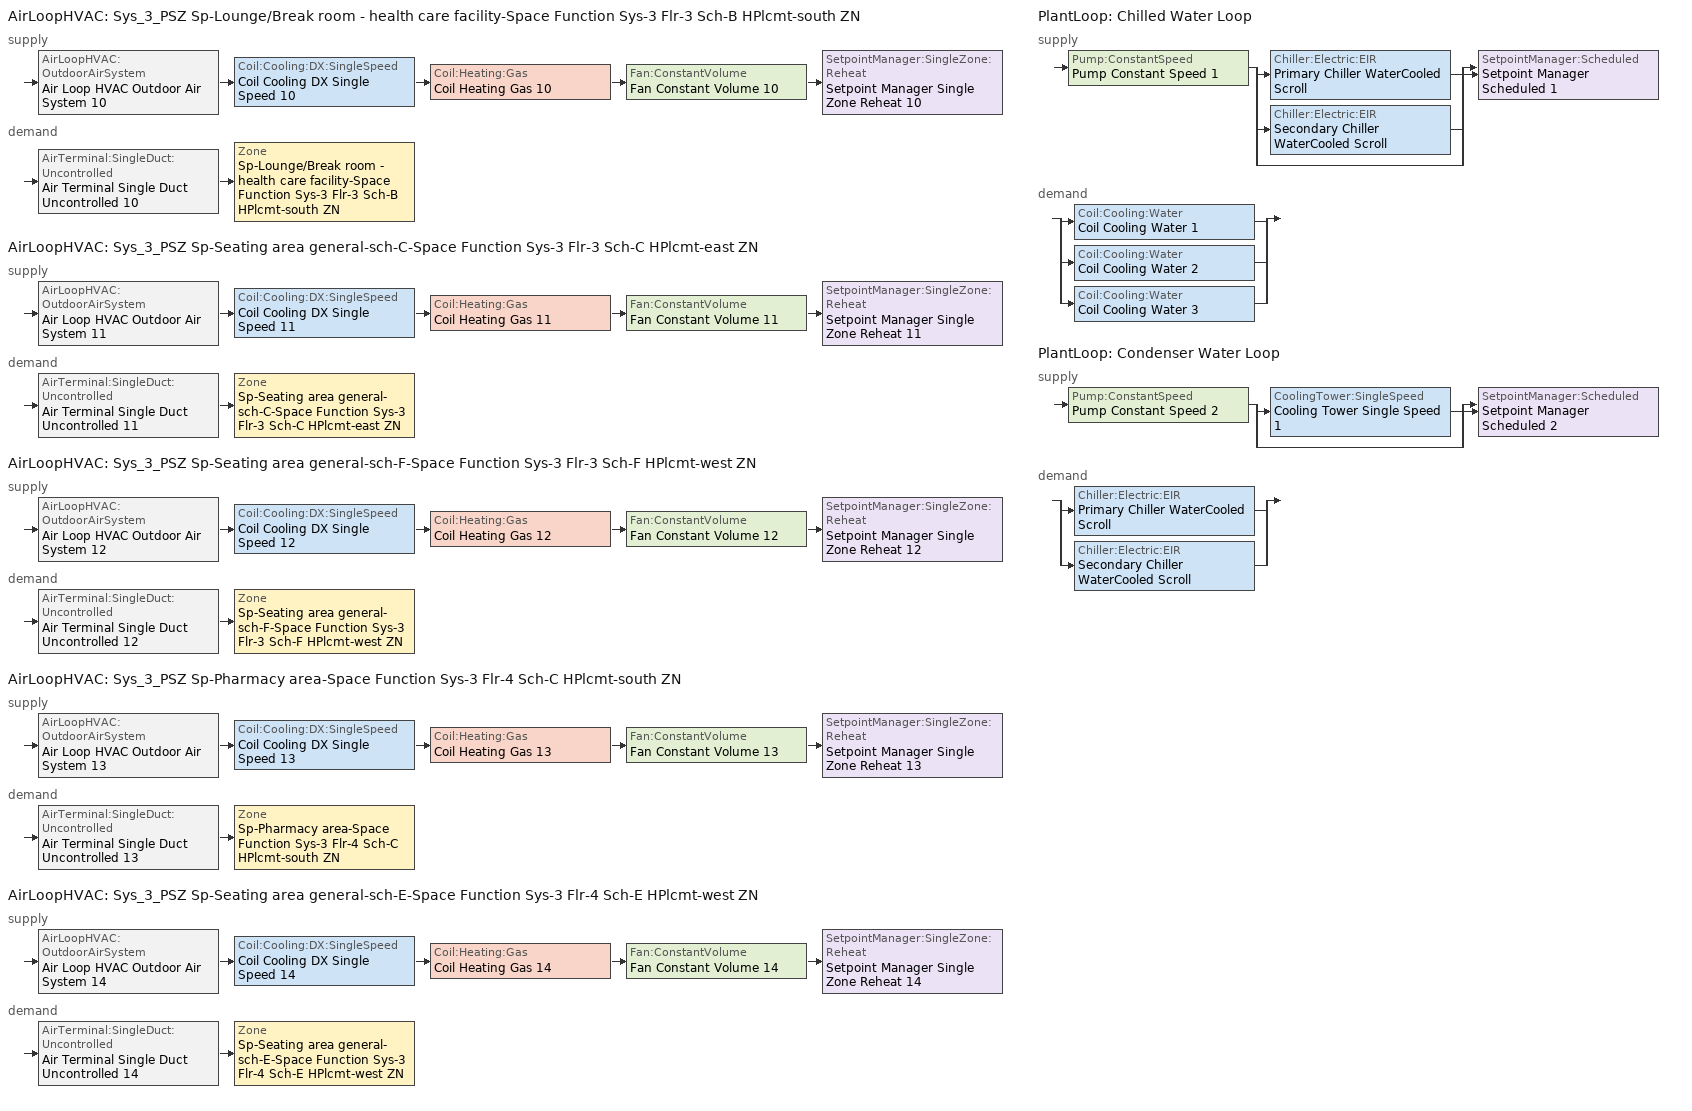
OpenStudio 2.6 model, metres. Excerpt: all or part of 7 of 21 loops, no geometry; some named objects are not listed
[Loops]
AirLoopHVAC 'Sys_3_PSZ Sp-Lounge/Break room - health care facility-Space Function Sys-3 Flr-3 Sch-B HPlcmt-south ZN'
 supply: AirLoopHVAC:OutdoorAirSystem 'Air Loop HVAC Outdoor Air System 10' > Coil:Cooling:DX:SingleSpeed 'Coil Cooling DX Single Speed 10' > Coil:Heating:Gas 'Coil Heating Gas 10' > Fan:ConstantVolume 'Fan Constant Volume 10' > SetpointManager:SingleZone:Reheat 'Setpoint Manager Single Zone Reheat 10'
 demand: AirTerminal:SingleDuct:Uncontrolled 'Air Terminal Single Duct Uncontrolled 10' > Zone 'Sp-Lounge/Break room - health care facility-Space Function Sys-3 Flr-3 Sch-B HPlcmt-south ZN'
AirLoopHVAC 'Sys_3_PSZ Sp-Seating area general-sch-C-Space Function Sys-3 Flr-3 Sch-C HPlcmt-east ZN'
 supply: AirLoopHVAC:OutdoorAirSystem 'Air Loop HVAC Outdoor Air System 11' > Coil:Cooling:DX:SingleSpeed 'Coil Cooling DX Single Speed 11' > Coil:Heating:Gas 'Coil Heating Gas 11' > Fan:ConstantVolume 'Fan Constant Volume 11' > SetpointManager:SingleZone:Reheat 'Setpoint Manager Single Zone Reheat 11'
 demand: AirTerminal:SingleDuct:Uncontrolled 'Air Terminal Single Duct Uncontrolled 11' > Zone 'Sp-Seating area general-sch-C-Space Function Sys-3 Flr-3 Sch-C HPlcmt-east ZN'
AirLoopHVAC 'Sys_3_PSZ Sp-Seating area general-sch-F-Space Function Sys-3 Flr-3 Sch-F HPlcmt-west ZN'
 supply: AirLoopHVAC:OutdoorAirSystem 'Air Loop HVAC Outdoor Air System 12' > Coil:Cooling:DX:SingleSpeed 'Coil Cooling DX Single Speed 12' > Coil:Heating:Gas 'Coil Heating Gas 12' > Fan:ConstantVolume 'Fan Constant Volume 12' > SetpointManager:SingleZone:Reheat 'Setpoint Manager Single Zone Reheat 12'
 demand: AirTerminal:SingleDuct:Uncontrolled 'Air Terminal Single Duct Uncontrolled 12' > Zone 'Sp-Seating area general-sch-F-Space Function Sys-3 Flr-3 Sch-F HPlcmt-west ZN'
AirLoopHVAC 'Sys_3_PSZ Sp-Pharmacy area-Space Function Sys-3 Flr-4 Sch-C HPlcmt-south ZN'
 supply: AirLoopHVAC:OutdoorAirSystem 'Air Loop HVAC Outdoor Air System 13' > Coil:Cooling:DX:SingleSpeed 'Coil Cooling DX Single Speed 13' > Coil:Heating:Gas 'Coil Heating Gas 13' > Fan:ConstantVolume 'Fan Constant Volume 13' > SetpointManager:SingleZone:Reheat 'Setpoint Manager Single Zone Reheat 13'
 demand: AirTerminal:SingleDuct:Uncontrolled 'Air Terminal Single Duct Uncontrolled 13' > Zone 'Sp-Pharmacy area-Space Function Sys-3 Flr-4 Sch-C HPlcmt-south ZN'
AirLoopHVAC 'Sys_3_PSZ Sp-Seating area general-sch-E-Space Function Sys-3 Flr-4 Sch-E HPlcmt-west ZN'
 supply: AirLoopHVAC:OutdoorAirSystem 'Air Loop HVAC Outdoor Air System 14' > Coil:Cooling:DX:SingleSpeed 'Coil Cooling DX Single Speed 14' > Coil:Heating:Gas 'Coil Heating Gas 14' > Fan:ConstantVolume 'Fan Constant Volume 14' > SetpointManager:SingleZone:Reheat 'Setpoint Manager Single Zone Reheat 14'
 demand: AirTerminal:SingleDuct:Uncontrolled 'Air Terminal Single Duct Uncontrolled 14' > Zone 'Sp-Seating area general-sch-E-Space Function Sys-3 Flr-4 Sch-E HPlcmt-west ZN'
PlantLoop 'Chilled Water Loop'
 supply: Pump:ConstantSpeed 'Pump Constant Speed 1' > split
  | Chiller:Electric:EIR 'Primary Chiller WaterCooled Scroll'
  | Chiller:Electric:EIR 'Secondary Chiller WaterCooled Scroll'
  | bypass
  join > SetpointManager:Scheduled 'Setpoint Manager Scheduled 1'
 demand: split
  | Coil:Cooling:Water 'Coil Cooling Water 1'
  | Coil:Cooling:Water 'Coil Cooling Water 2'
  | Coil:Cooling:Water 'Coil Cooling Water 3'
PlantLoop 'Condenser Water Loop'
 supply: Pump:ConstantSpeed 'Pump Constant Speed 2' > split
  | CoolingTower:SingleSpeed 'Cooling Tower Single Speed 1'
  | bypass
  join > SetpointManager:Scheduled 'Setpoint Manager Scheduled 2'
 demand: split
  | Chiller:Electric:EIR 'Primary Chiller WaterCooled Scroll'
  | Chiller:Electric:EIR 'Secondary Chiller WaterCooled Scroll'
[Sizing:Zone] Zone Cooling Design Supply Air Temperature Input Method=SupplyAirTemperature; Zone Cooling Design Supply Air Temperature {C}=13; Zone Cooling Design Supply Air Temperature Difference {deltaC}=11.11; Zone Heating Design Supply Air Temperature Input Method=SupplyAirTemperature; Zone Heating Design Supply Air Temperature {C}=43; Zone Heating Design Supply Air Temperature Difference {deltaC}=11.11; Zone Cooling Design Supply Air Humidity Ratio {kg-H2O/kg-air}=0.0085; Zone Heating Design Supply Air Humidity Ratio {kg-H2O/kg-air}=0.008; Zone Heating Sizing Factor=1.3; Zone Cooling Sizing Factor=1.1; Cooling Design Air Flow Method=DesignDay; Heating Design Air Flow Method=DesignDay; Account for Dedicated Outdoor Air System=No; Dedicated Outdoor Air System Control Strategy=NeutralSupplyAir; Dedicated Outdoor Air Low Setpoint Temperature for Design {C}=autosize; Dedicated Outdoor Air High Setpoint Temperature for Design {C}=autosize
Sp-Lounge/Break room - health care facility-Space Function Sys-3 Flr-3 Sch-B HPlcmt-south ZN; Sp-Seating area general-sch-C-Space Function Sys-3 Flr-3 Sch-C HPlcmt-east ZN; Sp-Seating area general-sch-F-Space Function Sys-3 Flr-3 Sch-F HPlcmt-west ZN; Sp-Pharmacy area-Space Function Sys-3 Flr-4 Sch-C HPlcmt-south ZN; Sp-Seating area general-sch-E-Space Function Sys-3 Flr-4 Sch-E HPlcmt-west ZN
[Zone equipment]
Sp-Lounge/Break room - health care facility-Space Function Sys-3 Flr-3 Sch-B HPlcmt-south ZN: Air Terminal Single Duct Uncontrolled 10, Zone HVAC Baseboard Convective Water 10
Sp-Seating area general-sch-C-Space Function Sys-3 Flr-3 Sch-C HPlcmt-east ZN: Air Terminal Single Duct Uncontrolled 11, Zone HVAC Baseboard Convective Water 11
Sp-Seating area general-sch-F-Space Function Sys-3 Flr-3 Sch-F HPlcmt-west ZN: Air Terminal Single Duct Uncontrolled 12, Zone HVAC Baseboard Convective Water 12
Sp-Pharmacy area-Space Function Sys-3 Flr-4 Sch-C HPlcmt-south ZN: Air Terminal Single Duct Uncontrolled 13, Zone HVAC Baseboard Convective Water 13
Sp-Seating area general-sch-E-Space Function Sys-3 Flr-4 Sch-E HPlcmt-west ZN: Air Terminal Single Duct Uncontrolled 14, Zone HVAC Baseboard Convective Water 14
[PlantLoop] Glycol Concentration=0; Plant Loop Volume {m3}=Autocalculate; Load Distribution Scheme=Optimal
Chilled Water Loop; Condenser Water Loop
[Sizing:Plant] Loop Design Temperature Difference {deltaC}=6; Sizing Option=NonCoincident; Zone Timesteps in Averaging Window=1; Coincident Sizing Factor Mode=None
Name | Loop Type | Design Loop Exit Temperature {C}
Chilled Water Loop | Cooling | 7
Condenser Water Loop | Condenser | 29
[AirLoopHVAC] Availability Schedule=Always On Discrete; Design Supply Air Flow Rate {m3/s}=AutoSize
Sys_3_PSZ Sp-Lounge/Break room - health care facility-Space Function Sys-3 Flr-3 Sch-B HPlcmt-south ZN; Sys_3_PSZ Sp-Seating area general-sch-C-Space Function Sys-3 Flr-3 Sch-C HPlcmt-east ZN; Sys_3_PSZ Sp-Seating area general-sch-F-Space Function Sys-3 Flr-3 Sch-F HPlcmt-west ZN; Sys_3_PSZ Sp-Pharmacy area-Space Function Sys-3 Flr-4 Sch-C HPlcmt-south ZN; Sys_3_PSZ Sp-Seating area general-sch-E-Space Function Sys-3 Flr-4 Sch-E HPlcmt-west ZN
[Sizing:System] Type of Load to Size On=Sensible; Design Outdoor Air Flow Rate {m3/s}=Autosize; Minimum System Air Flow Ratio=1; Preheat Design Temperature {C}=7; Preheat Design Humidity Ratio {kg-H2O/kg-Air}=0.008; Precool Design Temperature {C}=13; Precool Design Humidity Ratio {kg-H2O/kg-Air}=0.008; Central Cooling Design Supply Air Temperature {C}=13; Central Heating Design Supply Air Temperature {C}=43; Sizing Option=NonCoincident; 100% Outdoor Air in Cooling=No; 100% Outdoor Air in Heating=No; Central Cooling Design Supply Air Humidity Ratio {kg-H2O/kg-Air}=0.0085; Central Heating Design Supply Air Humidity Ratio {kg-H2O/kg-Air}=0.008; Cooling Design Air Flow Method=DesignDay; Cooling Design Air Flow Rate {m3/s}=0; Heating Design Air Flow Method=DesignDay; Heating Design Air Flow Rate {m3/s}=0; System Outdoor Air Method=ZoneSum; Zone Maximum Outdoor Air Fraction=1; Cooling Supply Air Flow Rate Per Floor Area {m3/s-m2}=0.00996765; Cooling Fraction of Autosized Cooling Supply Air Flow Rate=1; Cooling Supply Air Flow Rate Per Unit Cooling Capacity {m3/s-W}=3.94755e-05; Heating Supply Air Flow Rate Per Floor Area {m3/s-m2}=0.00996765; Heating Fraction of Autosized Heating Supply Air Flow Rate=1; Heating Fraction of Autosized Cooling Supply Air Flow Rate=1; Heating Supply Air Flow Rate Per Unit Heating Capacity {m3/s-W}=3.15882e-05; Cooling Design Capacity Method=CoolingDesignCapacity; Cooling Design Capacity {W}=autosize; Cooling Design Capacity Per Floor Area {W/m2}=234.7; Fraction of Autosized Cooling Design Capacity=1; Heating Design Capacity Method=HeatingDesignCapacity; Heating Design Capacity {W}=autosize; Heating Design Capacity Per Floor Area {W/m2}=157; Fraction of Autosized Heating Design Capacity=1; Central Cooling Capacity Control Method=OnOff
Sys_3_PSZ Sp-Lounge/Break room - health care facility-Space Function Sys-3 Flr-3 Sch-B HPlcmt-south ZN; Sys_3_PSZ Sp-Seating area general-sch-C-Space Function Sys-3 Flr-3 Sch-C HPlcmt-east ZN; Sys_3_PSZ Sp-Seating area general-sch-F-Space Function Sys-3 Flr-3 Sch-F HPlcmt-west ZN; Sys_3_PSZ Sp-Pharmacy area-Space Function Sys-3 Flr-4 Sch-C HPlcmt-south ZN; Sys_3_PSZ Sp-Seating area general-sch-E-Space Function Sys-3 Flr-4 Sch-E HPlcmt-west ZN
[Fan:ConstantVolume] Availability Schedule=Always On Discrete; Maximum Flow Rate {m3/s}=AutoSize
Fan Constant Volume 10; Fan Constant Volume 11; Fan Constant Volume 12; Fan Constant Volume 13; Fan Constant Volume 14
[Coil:Heating:Gas] Availability Schedule=Always On Discrete; Gas Burner Efficiency=0.8; Nominal Capacity {W}=AutoSize; Parasitic Electric Load {W}=0; Parasitic Gas Load {W}=0
Coil Heating Gas 10; Coil Heating Gas 11; Coil Heating Gas 12; Coil Heating Gas 13; Coil Heating Gas 14
[Coil:Cooling:DX:SingleSpeed] Availability Schedule=Always On Discrete; Rated Total Cooling Capacity {W}=autosize; Rated Sensible Heat Ratio=autosize; Rated COP {W/W}=3; Rated Air Flow Rate {m3/s}=autosize; Rated Evaporator Fan Power Per Volume Flow Rate {W/(m3/s)}=773.3; Condenser Type=AirCooled; Evaporative Condenser Effectiveness=0; Evaporative Condenser Air Flow Rate {m3/s}=Autosize; Evaporative Condenser Pump Rated Power Consumption {W}=Autosize; Crankcase Heater Capacity {W}=0; Maximum Outdoor Dry-Bulb Temperature for Crankcase Heater Operation {C}=0; Basin Heater Capacity {W/K}=0; Basin Heater Setpoint Temperature {C}=10
Name | Total Cooling Capacity Function of Temperature Curve | Total Cooling Capacity Function of Flow Fraction Curve | Energy Input Ratio Function of Temperature Curve | Energy Input Ratio Function of Flow Fraction Curve | Part Load Fraction Correlation Curve
Coil Cooling DX Single Speed 10 | Curve Biquadratic 19 | Curve Quadratic 28 | Curve Biquadratic 20 | Curve Quadratic 29 | Curve Quadratic 30
Coil Cooling DX Single Speed 11 | Curve Biquadratic 21 | Curve Quadratic 31 | Curve Biquadratic 22 | Curve Quadratic 32 | Curve Quadratic 33
Coil Cooling DX Single Speed 12 | Curve Biquadratic 23 | Curve Quadratic 34 | Curve Biquadratic 24 | Curve Quadratic 35 | Curve Quadratic 36
Coil Cooling DX Single Speed 13 | Curve Biquadratic 25 | Curve Quadratic 37 | Curve Biquadratic 26 | Curve Quadratic 38 | Curve Quadratic 39
Coil Cooling DX Single Speed 14 | Curve Biquadratic 27 | Curve Quadratic 40 | Curve Biquadratic 28 | Curve Quadratic 41 | Curve Quadratic 42
[Controller:OutdoorAir] Minimum Outdoor Air Flow Rate {m3/s}=autosize; Maximum Outdoor Air Flow Rate {m3/s}=Autosize; Economizer Control Type=NoEconomizer; Economizer Control Action Type=ModulateFlow; Economizer Maximum Limit Dry-Bulb Temperature {C}=28; Economizer Maximum Limit Enthalpy {J/kg}=64000; Economizer Minimum Limit Dry-Bulb Temperature {C}=-100; Lockout Type=NoLockout; Minimum Limit Type=FixedMinimum; High Humidity Control=No; Heat Recovery Bypass Control Type=BypassWhenWithinEconomizerLimits
Name | Controller Mechanical Ventilation
Controller Outdoor Air 10 | Controller Mechanical Ventilation 10
Controller Outdoor Air 11 | Controller Mechanical Ventilation 11
Controller Outdoor Air 12 | Controller Mechanical Ventilation 12
Controller Outdoor Air 13 | Controller Mechanical Ventilation 13
Controller Outdoor Air 14 | Controller Mechanical Ventilation 14
[Controller:MechanicalVentilation] Availability Schedule=Always On Discrete; System Outdoor Air Method=ZoneSum
Controller Mechanical Ventilation 10; Controller Mechanical Ventilation 11; Controller Mechanical Ventilation 12; Controller Mechanical Ventilation 13; Controller Mechanical Ventilation 14
[AirLoopHVAC:OutdoorAirSystem]
Name | Controller
Air Loop HVAC Outdoor Air System 10 | Controller Outdoor Air 10
Air Loop HVAC Outdoor Air System 11 | Controller Outdoor Air 11
Air Loop HVAC Outdoor Air System 12 | Controller Outdoor Air 12
Air Loop HVAC Outdoor Air System 13 | Controller Outdoor Air 13
Air Loop HVAC Outdoor Air System 14 | Controller Outdoor Air 14
[SetpointManager:SingleZone:Reheat] Minimum Supply Air Temperature {C}=13; Maximum Supply Air Temperature {C}=43
Name | Control Zone
Setpoint Manager Single Zone Reheat 10 | Sp-Lounge/Break room - health care facility-Space Function Sys-3 Flr-3 Sch-B HPlcmt-south ZN
Setpoint Manager Single Zone Reheat 11 | Sp-Seating area general-sch-C-Space Function Sys-3 Flr-3 Sch-C HPlcmt-east ZN
Setpoint Manager Single Zone Reheat 12 | Sp-Seating area general-sch-F-Space Function Sys-3 Flr-3 Sch-F HPlcmt-west ZN
Setpoint Manager Single Zone Reheat 13 | Sp-Pharmacy area-Space Function Sys-3 Flr-4 Sch-C HPlcmt-south ZN
Setpoint Manager Single Zone Reheat 14 | Sp-Seating area general-sch-E-Space Function Sys-3 Flr-4 Sch-E HPlcmt-west ZN
[AirTerminal:SingleDuct:Uncontrolled] Availability Schedule=Always On Discrete; Maximum Air Flow Rate {m3/s}=AutoSize
Air Terminal Single Duct Uncontrolled 10; Air Terminal Single Duct Uncontrolled 11; Air Terminal Single Duct Uncontrolled 12; Air Terminal Single Duct Uncontrolled 13; Air Terminal Single Duct Uncontrolled 14
[Pump:ConstantSpeed] Rated Flow Rate {m3/s}=autosize; Rated Pump Head {Pa}=179352; Rated Power Consumption {W}=autosize; Motor Efficiency=0.9; Fraction of Motor Inefficiencies to Fluid Stream=0; Pump Control Type=Intermittent; Design Power Sizing Method=PowerPerFlowPerPressure; Design Electric Power per Unit Flow Rate {W/(m3/s)}=348701.1; Design Shaft Power per Unit Flow Rate per Unit Head {W-s/m3-Pa}=1.28205
Pump Constant Speed 1; Pump Constant Speed 2
[Chiller:Electric:EIR] Reference Capacity {W}=Autosize; Reference COP {W/W}=5.5; Condenser Type=WaterCooled; Design Heat Recovery Water Flow Rate {m3/s}=0; Sizing Factor=1; Basin Heater Capacity {W/K}=0; Basin Heater Setpoint Temperature {C}=10
Name | Cooling Capacity Function of Temperature Curve | Electric Input to Cooling Output Ratio Function of Temperature Curve | Electric Input to Cooling Output Ratio Function of Part Load Ratio Curve
Primary Chiller WaterCooled Scroll | Curve Biquadratic 29 | Curve Biquadratic 30 | Curve Quadratic 43
Secondary Chiller WaterCooled Scroll | Curve Biquadratic 31 | Curve Biquadratic 32 | Curve Quadratic 44
[SetpointManager:Scheduled] Control Variable=Temperature
Name | Schedule
Setpoint Manager Scheduled 1 | CHW Temp
Setpoint Manager Scheduled 2 | CW Temp
[CoolingTower:SingleSpeed]
Cooling Tower Single Speed 1: Design Water Flow Rate {m3/s}=autosize; Design Air Flow Rate {m3/s}=autosize; Fan Power at Design Air Flow Rate {W}=autosize; U-Factor Times Area Value at Design Air Flow Rate {W/K}=autosize; Air Flow Rate in Free Convection Regime {m3/s}=autosize; U-Factor Times Area Value at Free Convection Air Flow Rate {W/K}=autosize; Performance Input Method=UFactorTimesAreaAndDesignWaterFlowRate; Free Convection Capacity {W}=0; Basin Heater Capacity {W/K}=0; Evaporation Loss Mode=LossFactor; Evaporation Loss Factor {percent/K}=0.2; Drift Loss Percent {percent}=0.008; Blowdown Calculation Mode=ConcentrationRatio; Blowdown Concentration Ratio=3; Capacity Control=FanCycling; Number of Cells=1; Cell Control=MinimalCell; Cell Minimum  Water Flow Rate Fraction=0.33; Cell Maximum Water Flow Rate Fraction=2.5; Sizing Factor=1; Free Convection Air Flow Rate Sizing Factor=0.1; Free Convection U-Factor Times Area Value Sizing Factor=0.1; Heat Rejection Capacity and Nominal Capacity Sizing Ratio=1.25; Free Convection Nominal Capacity Sizing Factor=0.1; Design Inlet Air Dry-Bulb Temperature {C}=35; Design Inlet Air Wet-Bulb Temperature {C}=24; Design Approach Temperature {deltaC}=5; Design Range Temperature {deltaC}=6
[Coil:Cooling:Water] Availability Schedule=Always On Discrete
Coil Cooling Water 1; Coil Cooling Water 2; Coil Cooling Water 3
[Controller:WaterCoil] Action=Reverse; Minimum Actuated Flow {m3/s}=0
Name | Water Coil
Controller Water Coil 2 | Coil Cooling Water 1
Controller Water Coil 6 | Coil Cooling Water 2
Controller Water Coil 9 | Coil Cooling Water 3
[Schedule:Ruleset]
Name | Default Day Schedule
CHW Temp | Schedule Day 3
CW Temp | Schedule Day 4
[Schedule:Day]
Schedule Day 3; wkdCHW Temp 1; satCHW Temp 1; sunCHW Temp 1: 1, 0, 7, 2, 0, 7, 3, 0, 7, 4, 0, 7, 5, 0, 7, 6, 0, 7, 7, 0, 7, 8, 0, 7, 9, 0, 7, 10, 0, 7, 11, 0, 7, 12, 0, 7, 13, 0, 7, 14, 0, 7, 15, 0, 7, 16, 0, 7, 17, 0, 7, 18, 0, 7, 19, 0, 7, 20, 0, 7, 21, 0, 7, 22, 0, 7, 23, 0, 7, 24, 0, 7
Schedule Day 4; wkdCW Temp 1; satCW Temp 1; sunCW Temp 1: 1, 0, 29, 2, 0, 29, 3, 0, 29, 4, 0, 29, 5, 0, 29, 6, 0, 29, 7, 0, 29, 8, 0, 29, 9, 0, 29, 10, 0, 29, 11, 0, 29, 12, 0, 29, 13, 0, 29, 14, 0, 29, 15, 0, 29, 16, 0, 29, 17, 0, 29, 18, 0, 29, 19, 0, 29, 20, 0, 29, 21, 0, 29, 22, 0, 29, 23, 0, 29, 24, 0, 29
[Schedule:Rule] Date Specification Type=DateRange; Start Month=1; Start Day=1; End Month=12; End Day=31
Name | Schedule Ruleset | Rule Order | Day Schedule | Apply Sunday | Apply Monday | Apply Tuesday | Apply Wednesday | Apply Thursday | Apply Friday | Apply Saturday
wkdCHW Temp rule | CHW Temp | 2 | wkdCHW Temp 1 | No | Yes | Yes | Yes | Yes | Yes | No
satCHW Temprule | CHW Temp | 1 | satCHW Temp 1 | No | No | No | No | No | No | Yes
sunCHW Temprule | CHW Temp | 0 | sunCHW Temp 1 | Yes | No | No | No | No | No | No
wkdCW Temp rule | CW Temp | 2 | wkdCW Temp 1 | No | Yes | Yes | Yes | Yes | Yes | No
satCW Temprule | CW Temp | 1 | satCW Temp 1 | No | No | No | No | No | No | Yes
sunCW Temprule | CW Temp | 0 | sunCW Temp 1 | Yes | No | No | No | No | No | No
[Schedule:Constant]
Always On Discrete: Value=1
[Curve:Biquadratic]
Name | Coefficient1 Constant | Coefficient2 x | Coefficient3 x**2 | Coefficient4 y | Coefficient5 y**2 | Coefficient6 x*y | Minimum Value of x | Maximum Value of x | Minimum Value of y | Maximum Value of y
Curve Biquadratic 19; Curve Biquadratic 21; Curve Biquadratic 23; Curve Biquadratic 25; Curve Biquadratic 27 | 0.942588 | 0.00954335 | 0.00068377 | -0.0110427 | 5.249e-06 | -9.72e-06 | 17 | 22 | 13 | 46
Curve Biquadratic 20; Curve Biquadratic 22; Curve Biquadratic 24; Curve Biquadratic 26; Curve Biquadratic 28 | 0.342414 | 0.034885 | -0.0006237 | 0.00497722 | 0.000437951 | -0.000728028 | 17 | 22 | 13 | 46
Curve Biquadratic 29; Curve Biquadratic 31 | 1.02152 | 0.0370359 | 0.000233248 | -0.00389405 | -6.52536e-05 | -0.000268045 | 5 | 10 | 24 | 35
Curve Biquadratic 30; Curve Biquadratic 32 | 0.701769 | -0.00452016 | 0.00053311 | -0.00549821 | 0.000544579 | -0.000729032 | 5 | 10 | 24 | 35
[Curve:Quadratic]
Name | Coefficient1 Constant | Coefficient2 x | Coefficient3 x**2 | Minimum Value of x | Maximum Value of x
Curve Quadratic 28; Curve Quadratic 31; Curve Quadratic 34; Curve Quadratic 37; Curve Quadratic 40 | 0.8 | 0.2 | 0 | 0.5 | 1.5
Curve Quadratic 29; Curve Quadratic 32; Curve Quadratic 35; Curve Quadratic 38; Curve Quadratic 41 | 1.1552 | -0.1808 | 0.0256 | 0.5 | 1.5
Curve Quadratic 30; Curve Quadratic 33; Curve Quadratic 36; Curve Quadratic 39; Curve Quadratic 42 | 0.85 | 0.15 | 0 | 0 | 1
Curve Quadratic 43; Curve Quadratic 44 | 0.0636912 | 0.584888 | 0.352803 | 0 | 1
